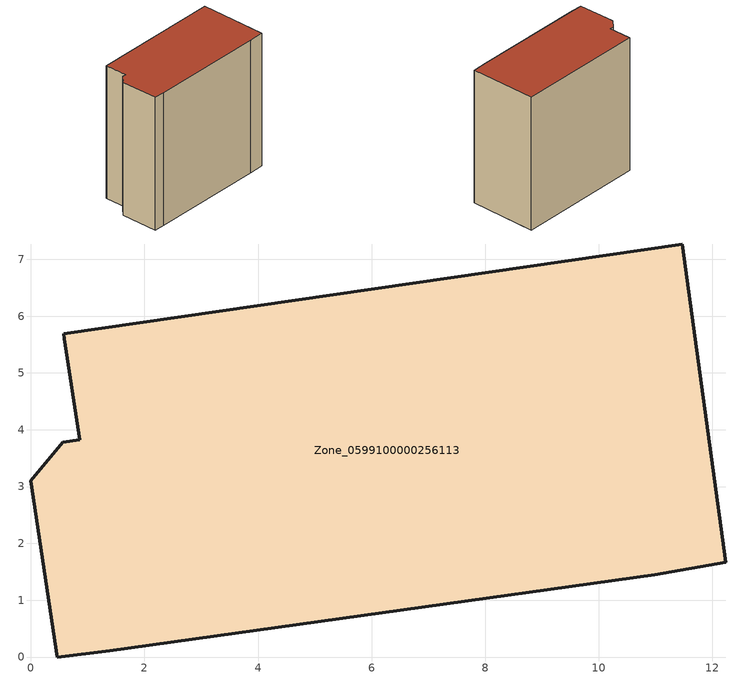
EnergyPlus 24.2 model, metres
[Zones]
Zone_0599100000256113
 floor ground (C_G): 0.58,5.69 11.47,7.27 12.23,1.67 10.98,1.45 1.39,0.11 0.47,0 0,3.1 0.56,3.78 0.86,3.82 0.59,5.6 z0
 wall outside (C_F): 0.56,3.78 0,3.1 0.47,0 1.39,0.11 10.98,1.45 12.23,1.67 11.47,7.27 0.58,5.69 0.59,5.6 0.86,3.82 0.56,3.78 z0:11.59
 roof outside (C_R): 0.59,5.6 0.86,3.82 0.56,3.78 0,3.1 0.47,0 1.39,0.11 10.98,1.45 12.23,1.67 11.47,7.27 0.58,5.69 z11.59
[BUILDING]
Pand.0599100000256113: North Axis=0; Terrain=City; Loads Convergence Tolerance Value=0.04; Temperature Convergence Tolerance Value=0.4; Solar Distribution=FullExterior; Maximum Number of Warmup Days=25; Minimum Number of Warmup Days=1
[Site:Location]
Rotterdam.The.Hague.AP_ZH_NLD Design_Conditions: Latitude=51.96; Longitude=4.45; Time Zone=1; Elevation=-4.5
[SITE:GROUNDTEMPERATURE:BUILDINGSURFACE]
18, 18, 18, 18, 18, 18, 18, 18, 18, 18, 18, 18
[MATERIAL] Thermal Absorptance=0.9; Solar Absorptance=0.7; Visible Absorptance=0.7
Name | Roughness | Thickness | Conductivity | Density | Specific Heat
G.TI.1946 | MediumSmooth | 0.15 | 1 | 540 | 1210
F.TI.1946 | Rough | 0.3 | 0.857143 | 1920 | 840
R.TI.1946 | MediumRough | 0.2 | 0.1 | 1500 | 1000
[CONSTRUCTION]
C_G: G.TI.1946
C_F: F.TI.1946
C_R: R.TI.1946
[ZONE]
Zone_0599100000256113: Type=1; Multiplier=1; Ceiling Height=Autocalculate; Volume=Autocalculate; Floor Area=autocalculate; Part of Total Floor Area=Yes
[ZONEINFILTRATION:DESIGNFLOWRATE]
Infil_Zone_0599100000256113: Zone or ZoneList or Space or SpaceList=Zone_0599100000256113; Schedule=AlwaysOn; Design Flow Rate Calculation Method=Flow/Area; Flow Rate per Floor Area=0.003; Constant Term Coefficient=1; Temperature Term Coefficient=0; Velocity Term Coefficient=0; Velocity Squared Term Coefficient=0
[HVACTEMPLATE:ZONE:IDEALLOADSAIRSYSTEM]
Zone_0599100000256113: Maximum Heating Supply Air Temperature=50; Minimum Cooling Supply Air Temperature=13; Maximum Heating Supply Air Humidity Ratio=0.0156; Minimum Cooling Supply Air Humidity Ratio=0.0077; Heating Limit=NoLimit; Cooling Limit=NoLimit; Dehumidification Control Type=ConstantSensibleHeatRatio; Cooling Sensible Heat Ratio=0.7; Dehumidification Setpoint=60; Humidification Control Type=None; Humidification Setpoint=30; Outdoor Air Method=None; Outdoor Air Flow Rate per Person=0.00944; Outdoor Air Flow Rate per Zone Floor Area=0; Outdoor Air Flow Rate per Zone=0; Demand Controlled Ventilation Type=None; Outdoor Air Economizer Type=NoEconomizer; Heat Recovery Type=None; Sensible Heat Recovery Effectiveness=0.7; Latent Heat Recovery Effectiveness=0.65
[ZONECONTROL:THERMOSTAT]
ThermostatControl_Zone_0599100000256113: Zone or ZoneList=Zone_0599100000256113; Control Type Schedule=DualSetpointControlType; Control 1=Thermostat_Zone_0599100000256113; Temperature Difference Between Cutout And Setpoint=0
[THERMOSTATSETPOINT:DUALSETPOINT]
Thermostat_Zone_0599100000256113: Heating Setpoint Temperature Schedule=HeatingSetpoint_Zone_0599100000256113; Cooling Setpoint Temperature Schedule=CoolingSetpoint_Zone_0599100000256113
[SCHEDULE:COMPACT]
HeatingSetpoint_Zone_0599100000256113: Through: 12/31, For: AllDays, Until: 24:00, 21
CoolingSetpoint_Zone_0599100000256113: Through: 12/31, For: AllDays, Until: 24:00, 24
DualSetpointControlType: Through: 12/31, For: AllDays, Until: 24:00, 4
AlwaysOn: Through: 12/31, For: AllDays, Until: 24:00, 1
